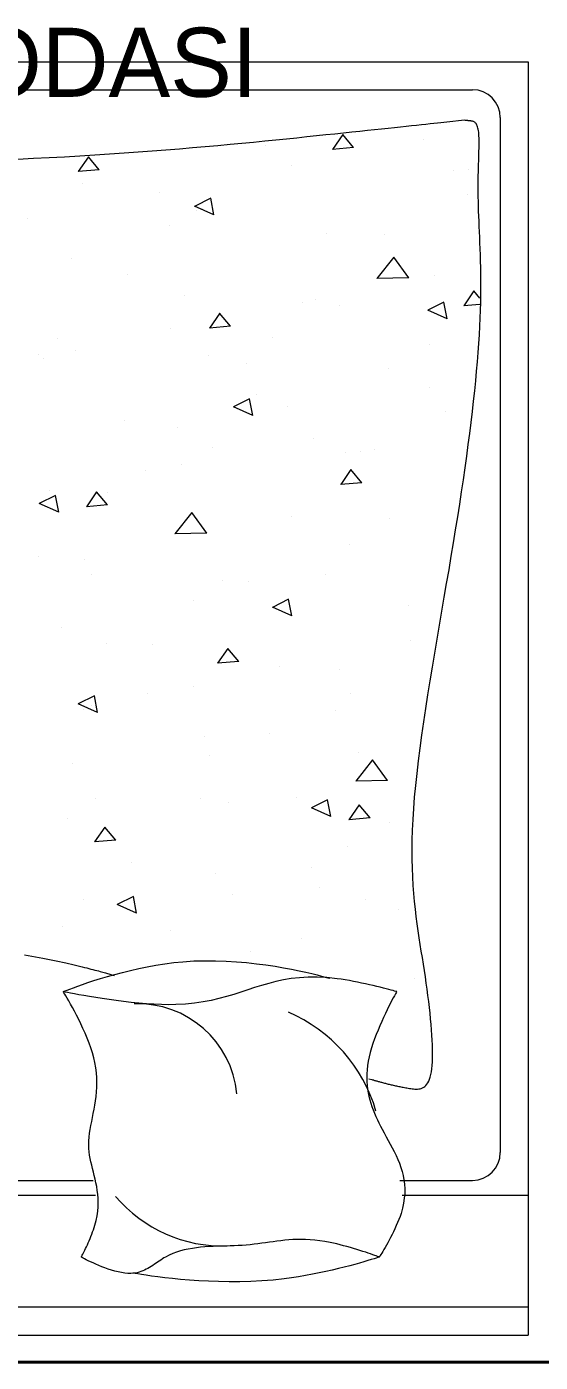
# Model space of a CAD drawing. Header units: millimetres. Extents: x 1393 to 3101, y -2944 to -480.
# Drawn here: x 2823.9 to 2905.7, y -2089.8 to -1877.2 of the extents above; entities that cross this region are included whole.
import ezdxf

# ---------------------------------------------------------------- set-up
doc = ezdxf.new("R2010")
doc.units = ezdxf.units.MM
for name, color, linetype, lineweight in [('DUVAR', 7, 'Continuous', 40), ('TEFRİŞ_İÇ', 224, 'Continuous', 13), ('yazı', 253, 'Continuous', 20)]:
    doc.layers.add(name, color=color, linetype=linetype, lineweight=lineweight)
doc.styles.get("Standard").update_dxf_attribs({"font": 'EtrFont'})

# ---------------------------------------------------------------- blocks, each defined once
blk = doc.blocks.new('Rrovat_TOP_1')
for p, q in [((900, 0), (-900, 0)), ((-900, -2280), (-900, 0)), ((900, -50.339062), (-900, -50.339062)), ((-674.136578, -250.274469), (-900, -250.274469)), ((124.678133, -250.274469), (-124.678133, -250.274469)), ((-670.025148, -277.011673), (-800, -277.011673)), ((120.532894, -277.011673), (-120.532894, -277.011673)), ((-850, -2180), (-850, -327.011673)), ((-695.588621, -638.048605), (-695.588621, -638.048605)), ((-403.066344, -686.500207), (-403.066344, -686.500207)), ((-493.93021, -709.228197), (-493.93021, -709.228197)), ((-258.431068, -724.298868), (-258.431068, -724.298868)), ((-65.618171, -730.926102), (-65.618171, -730.926102)), ((-668.10079, -762.038198), (-668.10079, -762.038198)), ((-198.53623, -755.500215), (-192.720372, -785.420212)), ((-198.532307, -755.522175), (-163.726225, -771.018841)), ((-608.101653, -779.42793), (-608.101653, -779.42793)), ((-369.858428, -788.012877), (-369.858428, -788.012877)), ((-192.721215, -785.414912), (-163.730996, -770.991612)), ((-103.801234, -780.18255), (-103.801234, -780.18255)), ((-527.013172, -801.711145), (-527.013172, -801.711145)), ((-339.975234, -827.362005), (-339.975234, -827.362005)), ((-511.93623, -837.904331), (-511.93623, -837.904331)), ((-189.564999, -846.13704), (-189.564999, -846.13704)), ((-576.149235, -874.541459), (-576.149235, -874.541459)), ((-161.262553, -886.262396), (-123.307535, -882.941762)), ((-141.736107, -909.589974), (-123.373058, -882.920463)), ((-161.277264, -886.240491), (-141.685098, -909.589526)), ((-650.959999, -916.922083), (-650.959999, -916.922083)), ((-616.737273, -926.087854), (-597.145107, -949.436888)), ((-616.722769, -926.110001), (-578.767751, -922.789368)), ((-597.196581, -949.434291), (-578.833532, -922.764779)), ((-546.418616, -928.580068), (-540.602758, -958.500065)), ((-546.414754, -928.603284), (-511.608672, -944.09995)), ((-74.778677, -924.154594), (-74.778677, -924.154594)), ((-540.603847, -958.494512), (-511.613628, -944.071212)), ((-362.656867, -952.955739), (-362.656867, -952.955739)), ((-484.448399, -961.893924), (-484.448399, -961.893924)), ((-313.511826, -961.347978), (-313.511826, -961.347978)), ((-124.413642, -961.540686), (-124.413642, -961.540686)), ((-648.142726, -993.295303), (-621.150538, -1030.197068)), ((-648.139342, -993.299617), (-591.001548, -992.118514)), ((-621.140305, -1030.194242), (-590.994814, -992.111513)), ((-83.249267, -1024.354768), (-83.249267, -1024.354768)), ((-596.623473, -1042.321475), (-596.623473, -1042.321475)), ((-328.283839, -1037.760057), (-328.283839, -1037.760057)), ((-319.423267, -1071.534223), (-319.423267, -1071.534223)), ((-437.458653, -1076.558916), (-437.458653, -1076.558916)), ((-555.597268, -1118.713677), (-555.597268, -1118.713677)), ((-128.745932, -1114.540174), (-122.930073, -1144.46017)), ((-128.741771, -1114.563278), (-93.935689, -1130.059944)), ((-103.787885, -1120.487506), (-103.787885, -1120.487506)), ((-122.930935, -1144.454591), (-93.940716, -1130.031291)), ((-117.212081, -1126.483547), (-117.212081, -1126.483547)), ((-582.338758, -1148.885728), (-582.338758, -1148.885728)), ((-300.796008, -1161.74965), (-300.796008, -1161.74965)), ((-217.659834, -1149.620051), (-217.659834, -1149.620051)), ((-561.405481, -1191.769854), (-561.405481, -1191.769854)), ((-453.833835, -1196.799506), (-453.833835, -1196.799506)), ((-381.631277, -1206.276269), (-362.039111, -1229.625304)), ((-381.61601, -1206.299302), (-343.660992, -1202.978668)), ((-362.092692, -1229.624112), (-343.729643, -1202.9546)), ((-351.178687, -1215.849284), (-351.178687, -1215.849284)), ((-227.734713, -1235.698444), (-227.734713, -1235.698444)), ((-144.631448, -1237.615783), (-144.631448, -1237.615783)), ((-690.007835, -1243.97896), (-690.007835, -1243.97896)), ((-476.628318, -1287.620027), (-470.81246, -1317.540023)), ((-476.624218, -1287.644387), (-441.818136, -1303.141053)), ((-63.704859, -1267.753859), (-63.704859, -1267.753859)), ((-685.352308, -1306.980792), (-685.352308, -1306.980792)), ((-470.813567, -1317.534191), (-441.823348, -1303.110891)), ((-299.878859, -1314.933314), (-299.878859, -1314.933314)), ((-536.05286, -1362.112768), (-536.05286, -1362.112768)), ((-398.686367, -1348.741454), (-398.686367, -1348.741454)), ((-351.68154, -1350.909382), (-351.68154, -1350.909382)), ((-117.143617, -1361.605376), (-117.143617, -1361.605376)), ((-105.733901, -1389.377093), (-105.733901, -1389.377093)), ((-23.299139, -1394.141746), (-23.299139, -1394.141746)), ((-580.336866, -1415.3461), (-580.336866, -1415.3461)), ((-324.232516, -1436.120104), (-267.094722, -1434.939001)), ((-297.233335, -1473.014703), (-267.087844, -1434.931974)), ((-324.236479, -1436.116478), (-297.244291, -1473.018242)), ((-652.191529, -1462.346916), (-652.191529, -1462.346916)), ((-475.628367, -1466.120321), (-475.628367, -1466.120321)), ((-58.955633, -1473.580132), (-53.139775, -1503.500129)), ((-58.951234, -1473.60438), (-24.145153, -1489.101046)), ((-146.525281, -1486.464685), (-126.933115, -1509.813719)), ((-146.509251, -1486.488603), (-108.554233, -1483.167969)), ((-126.988803, -1509.813933), (-108.625754, -1483.144422)), ((-53.140655, -1503.49427), (-24.150436, -1489.07097)), ((-601.98529, -1526.312047), (-582.393124, -1549.661082)), ((-601.969467, -1526.336208), (-564.014449, -1523.015575)), ((-582.449277, -1549.658249), (-564.086228, -1522.988738)), ((-147.245966, -1509.352684), (-147.245966, -1509.352684)), ((-43.152892, -1511.926077), (-43.152892, -1511.926077)), ((-215.033975, -1548.59718), (-215.033975, -1548.59718)), ((-279.326892, -1559.105532), (-279.326892, -1559.105532)), ((-624.703698, -1586.336509), (-624.703698, -1586.336509)), ((-599.575195, -1581.331259), (-599.575195, -1581.331259)), ((-573.135305, -1580.288961), (-573.135305, -1580.288961)), ((-334.89208, -1588.873909), (-334.89208, -1588.873909)), ((-515.500893, -1606.284986), (-515.500893, -1606.284986)), ((-271.192793, -1624.563622), (-271.192793, -1624.563622)), ((-406.83802, -1646.659985), (-401.022162, -1676.579982)), ((-406.833682, -1646.68549), (-372.0276, -1662.182156)), ((-177.563459, -1637.19136), (-177.563459, -1637.19136)), ((-751.674893, -1653.464441), (-751.674893, -1653.464441)), ((-468.539137, -1662.202642), (-468.539137, -1662.202642)), ((-401.023287, -1676.57387), (-372.033068, -1662.15057)), ((-723.522022, -1696.542197), (-723.522022, -1696.542197)), ((-413.73746, -1684.370815), (-413.73746, -1684.370815)), ((-649.91146, -1731.55027), (-649.91146, -1731.55027)), ((-395.139621, -1739.77456), (-395.139621, -1739.77456)), ((-327.690519, -1753.81677), (-327.690519, -1753.81677)), ((-89.447294, -1762.401718), (-89.447294, -1762.401718)), ((-31.381584, -1748.452906), (-31.381584, -1748.452906)), ((-23.608483, -1755.325168), (-23.608483, -1755.325168)), ((-722.594056, -1773.328313), (-722.594056, -1773.328313)), ((-441.051306, -1786.192235), (-441.051306, -1786.192235)), ((-57.691448, -1784.200455), (-57.691448, -1784.200455)), ((-366.879294, -1806.500463), (-347.287128, -1829.849497)), ((-366.862708, -1806.525509), (-328.90769, -1803.204875)), ((-347.345388, -1829.848071), (-328.982339, -1803.178559)), ((-259.782484, -1802.504623), (-259.782484, -1802.504623)), ((-754.720406, -1819.739839), (-748.904548, -1849.659835)), ((-754.716129, -1819.766599), (-719.910047, -1835.263265)), ((-748.905919, -1849.65347), (-719.9157, -1835.23017)), ((-813.597217, -1856.766238), (-802.747137, -1869.69686)), ((-813.423093, -1845.59448), (-784.367906, -1843.052481)), ((-802.805861, -1869.692387), (-784.442813, -1843.022875)), ((-561.657125, -1843.182507), (-561.657125, -1843.182507)), ((-519.086448, -1854.985498), (-519.086448, -1854.985498)), ((-495.956484, -1849.684077), (-495.956484, -1849.684077)), ((-284.886746, -1862.058368), (-284.886746, -1862.058368)), ((-732.130485, -1896.863532), (-732.130485, -1896.863532)), ((-685.983002, -1893.108797), (-658.990815, -1930.010561)), ((-685.979218, -1893.113825), (-628.841424, -1891.932722)), ((-658.979231, -1930.007452), (-628.83374, -1891.924723)), ((-181.638275, -1899.411393), (-181.638275, -1899.411393)), ((-82.245733, -1927.344579), (-82.245733, -1927.344579)), ((-643.033275, -1970.196436), (-643.033275, -1970.196436)), ((-538.941665, -1973.184039), (-538.941665, -1973.184039)), ((-337.047722, -2005.699944), (-331.231863, -2035.619941)), ((-337.043146, -2005.726592), (-302.237064, -2021.223258)), ((-257.398915, -1986.047961), (-257.398915, -1986.047961)), ((-3.056516, -1999.497386), (-3.056516, -1999.497386)), ((-331.233007, -2035.61355), (-302.242787, -2021.19025)), ((-316.212339, -2016.710315), (-316.212339, -2016.710315)), ((-305.585102, -2014.622331), (-305.585102, -2014.622331)), ((-790.815304, -2042.679323), (-790.815304, -2042.679323)), ((-239.230517, -2046.676841), (-239.230517, -2046.676841)), ((-101.234355, -2061.914094), (-101.234355, -2061.914094)), ((-792.446827, -2086.789501), (-792.446827, -2086.789501)), ((-766.980103, -2085.407375), (-766.980103, -2085.407375)), ((-475.404517, -2093.856295), (-475.404517, -2093.856295)), ((-131.773298, -2086.688878), (-112.181132, -2110.037913)), ((-131.755949, -2086.71481), (-93.800931, -2083.394176)), ((-112.241499, -2110.037892), (-93.87845, -2083.36838)), ((-587.233307, -2126.536241), (-567.641141, -2149.885275)), ((-587.216165, -2126.562415), (-549.261147, -2123.241782)), ((-567.701973, -2149.882208), (-549.338924, -2123.212697)), ((-711.578518, -2141.03575), (-711.578518, -2141.03575)), ((-429.53193, -2129.833269), (-429.53193, -2129.833269)), ((800, -2230), (-800, -2230)), ((900, -2280), (-900, -2280))]:
    blk.add_line(p, q)
at = {"flags": 128}
for points in [[(-633.250112, -139.668516), (-632.627925, -139.460615), (-630.802692, -138.860126), (-627.836402, -137.901867), (-623.791047, -136.620654), (-618.728616, -135.051307), (-612.711099, -133.228643), (-605.800487, -131.187481), (-598.058771, -128.962637), (-589.547939, -126.588931), (-580.329984, -124.10118), (-570.466894, -121.534203), (-560.020661, -118.922816), (-549.053274, -116.301839), (-537.626724, -113.706089), (-525.803001, -111.170384), (-513.644096, -108.729543), (-501.211998, -106.418382), (-488.568698, -104.271721), (-475.776186, -102.324377), (-462.896453, -100.611168), (-442.864955, -98.467697), (-422.878887, -96.919206), (-403.044417, -95.913245), (-383.467713, -95.397362), (-364.254944, -95.319108), (-345.512277, -95.62603), (-327.345879, -96.265679), (-309.861919, -97.185602), (-293.166565, -98.33335), (-277.365984, -99.656471), (-262.566344, -101.102514), (-248.873813, -102.619028), (-236.394559, -104.153563), (-225.23475, -105.653667), (-215.500554, -107.06689), (-207.298138, -108.34078), (-200.73367, -109.422888), (-195.913319, -110.260761), (-192.943252, -110.801948), (-191.929636, -110.994)], [(-633.250112, -139.668516), (-632.889999, -139.800957), (-631.839035, -140.184146), (-630.141279, -140.796876), (-627.840791, -141.617943), (-624.981633, -142.626142), (-621.607863, -143.800267), (-617.763542, -145.119115), (-613.49273, -146.561479), (-608.839487, -148.106154), (-603.847874, -149.731937), (-598.561951, -151.417621), (-593.025777, -153.142002), (-587.283413, -154.883874), (-581.378919, -156.622034), (-575.356355, -158.335275), (-569.259782, -160.002393), (-563.133259, -161.602182), (-557.020846, -163.113438), (-550.966605, -164.514956), (-545.014594, -165.78553), (-545.014594, -165.78553), (-535.591613, -167.543941), (-526.531869, -168.924442), (-517.808371, -169.954979), (-509.394129, -170.663494), (-501.262151, -171.077932), (-493.385447, -171.226234), (-485.737025, -171.136346), (-478.289895, -170.83621), (-471.017066, -170.35377), (-463.891548, -169.716969), (-456.886348, -168.953751), (-449.974478, -168.09206), (-443.128944, -167.159838), (-436.322758, -166.18503), (-429.528927, -165.195578), (-422.720462, -164.219427), (-415.87037, -163.284519), (-408.951662, -162.418799), (-401.937347, -161.650209), (-394.800432, -161.006694), (-387.734854, -160.518867), (-380.546098, -160.145988), (-373.252021, -159.858739), (-365.870478, -159.627802), (-358.419326, -159.423862), (-350.916418, -159.2176), (-343.379612, -158.979699), (-335.826761, -158.680842), (-328.275723, -158.291712), (-320.744353, -157.782991), (-313.250505, -157.125363), (-305.812036, -156.289509), (-298.446802, -155.246114), (-291.172657, -153.965859), (-284.007457, -152.419427), (-276.969058, -150.577502), (-270.075315, -148.410765), (-263.344084, -145.8899), (-256.793221, -142.985589), (-250.44058, -139.668516), (-247.526308, -137.961882), (-244.65018, -136.175099), (-241.802603, -134.325684), (-238.973984, -132.431153), (-236.154729, -130.509025), (-233.335246, -128.576817), (-230.50594, -126.652047), (-227.657219, -124.752232), (-224.77949, -122.89489), (-221.863158, -121.097538), (-218.898631, -119.377694), (-215.876316, -117.752876), (-212.786618, -116.2406), (-209.619946, -114.858385), (-206.366705, -113.623747), (-203.017302, -112.554206), (-199.562145, -111.667277), (-195.991639, -110.980479), (-192.296192, -110.511329), (-188.466209, -110.277344), (-188.466209, -110.277344), (-183.015237, -110.35419), (-177.349073, -110.855744), (-171.521215, -111.735656), (-165.585158, -112.947573), (-159.594399, -114.445144), (-153.602435, -116.18202), (-147.662763, -118.111847), (-141.828878, -120.188277), (-136.154277, -122.364956), (-130.692457, -124.595534), (-125.496914, -126.83366), (-120.621145, -129.032983), (-116.118646, -131.147152), (-112.042914, -133.129815), (-108.447445, -134.934622), (-105.385736, -136.51522), (-102.911283, -137.82526), (-101.077583, -138.81839), (-99.938132, -139.448259), (-99.546427, -139.668516), (-99.546427, -139.668516)], [(-664.392033, -614.879795), (-664.119039, -614.400842), (-663.331579, -613.003477), (-662.076933, -610.746939), (-660.402383, -607.690468), (-658.35521, -603.893301), (-655.982694, -599.414678), (-653.332118, -594.313839), (-650.450762, -588.650023), (-647.385907, -582.482468), (-644.184835, -575.870414), (-640.894826, -568.8731), (-637.563162, -561.549765), (-634.237124, -553.959648), (-630.963993, -546.161989), (-627.79105, -538.216026), (-624.765576, -530.180999), (-621.934853, -522.116147), (-619.346161, -514.080708), (-617.046782, -506.133923), (-615.083997, -498.33503), (-613.434729, -490.409543), (-612.18575, -482.698696), (-611.319768, -475.19181), (-610.819491, -467.878206), (-610.667627, -460.747205), (-610.846883, -453.788128), (-611.339967, -446.990296), (-612.129586, -440.343031), (-613.198449, -433.835653), (-614.529263, -427.457483), (-616.104736, -421.197843), (-617.907576, -415.046053), (-619.92049, -408.991435), (-622.126186, -403.02331), (-624.507372, -397.130998), (-627.046756, -391.303821), (-629.727045, -385.5311), (-632.530947, -379.802156), (-635.44117, -374.10631), (-638.440422, -368.432883), (-642.036724, -361.80954), (-645.688478, -355.186271), (-649.352943, -348.547083), (-652.987377, -341.875982), (-656.54904, -335.156972), (-659.99519, -328.374058), (-663.283087, -321.511247), (-666.36999, -314.552544), (-669.213157, -307.481954), (-671.769847, -300.283482), (-673.99732, -292.941133), (-675.852835, -285.438914), (-677.29365, -277.76083), (-678.277025, -269.890885), (-678.760218, -261.813086), (-678.700489, -253.511438), (-678.055097, -244.969945), (-676.7813, -236.172614), (-674.836358, -227.10345), (-672.17753, -217.746458), (-670.35029, -212.333133), (-668.314237, -206.859377), (-666.102083, -201.361743), (-663.74654, -195.876784), (-661.28032, -190.441053), (-658.736136, -185.091103), (-656.1467, -179.863487), (-653.544723, -174.794758), (-650.962919, -169.92147), (-648.433998, -165.280174), (-645.990675, -160.907425), (-643.665659, -156.839776), (-641.491665, -153.113778), (-639.501404, -149.765986), (-637.727588, -146.832952), (-636.202929, -144.35123), (-634.96014, -142.357372), (-634.031933, -140.887932), (-633.451019, -139.979462), (-633.250112, -139.668516)], [(-99.546427, -139.668516), (-99.666779, -139.892957), (-100.01526, -140.548993), (-100.573012, -141.610691), (-101.321172, -143.052121), (-102.240881, -144.847351), (-103.313278, -146.970449), (-104.519503, -149.395483), (-105.840696, -152.096523), (-107.257995, -155.047635), (-108.752541, -158.22289), (-110.305472, -161.596354), (-111.89793, -165.142097), (-113.511052, -168.834187), (-115.12598, -172.646692), (-116.723851, -176.553681), (-118.285807, -180.529222), (-119.792986, -184.547384), (-121.226528, -188.582234), (-122.567572, -192.607842), (-123.797259, -196.598275), (-126.085882, -205.289436), (-127.776901, -213.692864), (-128.920312, -221.824717), (-129.566109, -229.701154), (-129.764288, -237.338332), (-129.564842, -244.752409), (-129.017767, -251.959542), (-128.173058, -258.975891), (-127.080708, -265.817612), (-125.790714, -272.500863), (-124.353069, -279.041803), (-122.817768, -285.456588), (-121.234807, -291.761378), (-119.654179, -297.972329), (-118.125881, -304.1056), (-116.699905, -310.177348), (-115.426248, -316.203732), (-114.354904, -322.200909), (-113.535867, -328.185037), (-113.019133, -334.172273), (-113.019133, -334.172273), (-112.840502, -340.881471), (-113.049402, -347.625991), (-113.593833, -354.417117), (-114.421796, -361.266133), (-115.481288, -368.184324), (-116.720312, -375.182974), (-118.086866, -382.273367), (-119.52895, -389.466788), (-120.994565, -396.77452), (-122.431709, -404.207849), (-123.788383, -411.778058), (-125.012586, -419.496432), (-126.052319, -427.374255), (-126.855581, -435.422812), (-127.370373, -443.653386), (-127.544693, -452.077263), (-127.326542, -460.705725), (-126.663919, -469.550059), (-125.504825, -478.621547), (-123.797259, -487.931475), (-123.797259, -487.931475), (-121.76011, -496.528396), (-119.292553, -505.265534), (-116.452426, -514.080054), (-113.297567, -522.909122), (-109.885813, -531.689903), (-106.275003, -540.359564), (-102.522975, -548.855268), (-98.687566, -557.114183), (-94.826614, -565.073473), (-90.997958, -572.670305), (-87.259435, -579.841842), (-83.668883, -586.525252), (-80.28414, -592.6577), (-77.163045, -598.176351), (-74.363434, -603.018371), (-71.943147, -607.120925), (-69.96002, -610.421179), (-68.471892, -612.856298), (-67.536601, -614.363448), (-67.211984, -614.879795)], [(-664.392033, -614.879795), (-663.956538, -615.003157), (-662.68556, -615.359451), (-660.632358, -615.927985), (-657.850192, -616.688068), (-654.39232, -617.619009), (-650.312003, -618.700116), (-645.6625, -619.9107), (-640.497071, -621.230068), (-634.868974, -622.637529), (-628.83147, -624.112393), (-622.437818, -625.633968), (-615.741277, -627.181563), (-608.795107, -628.734487), (-601.652568, -630.27205), (-594.366918, -631.773559), (-586.991417, -633.218324), (-579.579325, -634.585654), (-572.183901, -635.854857), (-564.858405, -637.005243), (-557.656096, -638.016121), (-539.173608, -639.961761), (-521.838734, -640.856329), (-505.530854, -640.800207), (-490.12935, -639.893781), (-475.513599, -638.237434), (-461.562983, -635.931552), (-448.156881, -633.076518), (-435.174674, -629.772717), (-422.49574, -626.120534), (-409.999461, -622.220352), (-397.565217, -618.172556), (-385.072386, -614.077531), (-372.40035, -610.035661), (-359.428488, -606.14733), (-346.03618, -602.512922), (-332.102806, -599.232822), (-317.507746, -596.407415), (-302.13038, -594.137085), (-285.850089, -592.522215), (-268.546251, -591.663191), (-255.932367, -591.551879), (-242.88693, -591.811312), (-229.526551, -592.402017), (-215.967844, -593.284523), (-202.327422, -594.419355), (-188.721897, -595.767042), (-175.267882, -597.288112), (-162.081991, -598.943091), (-149.280835, -600.692507), (-136.981029, -602.496888), (-125.299184, -604.316761), (-114.351914, -606.112654), (-104.255831, -607.845093), (-95.127549, -609.474607), (-87.08368, -610.961724), (-80.240837, -612.266969), (-74.715633, -613.350872), (-70.624681, -614.173958), (-68.084594, -614.696757), (-67.211984, -614.879795)], [(-67.211984, -614.879795), (-67.993537, -615.205044), (-70.286416, -616.140574), (-74.012949, -617.626062), (-79.095464, -619.601183), (-85.45629, -622.005614), (-93.017754, -624.779031), (-101.702185, -627.86111), (-111.431912, -631.191526), (-122.129262, -634.709957), (-133.716564, -638.356077), (-146.116147, -642.069564), (-159.250337, -645.790092), (-173.041465, -649.457339), (-187.411858, -653.010981), (-202.283844, -656.390692), (-217.579751, -659.53615), (-233.221909, -662.38703), (-249.132645, -664.883009), (-265.234287, -666.963763), (-281.449165, -668.568967), (-300.953232, -669.811474), (-320.405916, -670.351347), (-339.704617, -670.257671), (-358.746735, -669.599537), (-377.42967, -668.446031), (-395.650825, -666.866242), (-413.307598, -664.929258), (-430.297392, -662.704166), (-446.517606, -660.260056), (-461.865642, -657.666015), (-476.2389, -654.991131), (-489.53478, -652.304493), (-501.650683, -649.675188), (-512.484011, -647.172304), (-521.932163, -644.86493), (-529.892541, -642.822154), (-536.262544, -641.113064), (-540.939575, -639.806747), (-543.821033, -638.972293), (-544.804318, -638.678788)]]:
    blk.add_lwpolyline(points, dxfattribs=at)
for points in [[(-614.67691, -459.013735, 0), (-614.67691, -459.013735, 0), (-619.968556, -457.484517, 0), (-620.801464, -457.243871, 0), (-621.710595, -456.981519, 0), (-622.692794, -456.698693, 0), (-623.744909, -456.396625, 0), (-624.863788, -456.076549, 0), (-626.046276, -455.739696, 0), (-627.289221, -455.387298, 0), (-628.589471, -455.020589, 0), (-629.943872, -454.6408, 0), (-631.349272, -454.249163, 0), (-632.802517, -453.846911, 0), (-634.300454, -453.435276, 0), (-635.839932, -453.015491, 0), (-637.417796, -452.588787, 0), (-639.030894, -452.156397, 0), (-640.676072, -451.719554, 0), (-642.350179, -451.27949, 0), (-644.050061, -450.837436, 0), (-645.772565, -450.394626, 0), (-647.514538, -449.952292, 0), (-649.273551, -449.511481, 0), (-651.050067, -449.072502, 0), (-652.845271, -448.635479, 0), (-654.66035, -448.200538, 0), (-656.496491, -447.767802, 0), (-658.35488, -447.337396, 0), (-660.236703, -446.909443, 0), (-662.143145, -446.484069, 0), (-664.075395, -446.061398, 0), (-666.034637, -445.641553, 0), (-668.022058, -445.22466, 0), (-670.038845, -444.810843, 0), (-672.086184, -444.400226, 0), (-674.16526, -443.992933, 0), (-676.27726, -443.589088, 0), (-678.423371, -443.188817, 0), (-680.604779, -442.792243, 0), (-682.82267, -442.399491, 0), (-685.07823, -442.010685, 0), (-687.372646, -441.625949, 0), (-689.705028, -441.249943, 0), (-692.066188, -440.905466, 0), (-694.444859, -440.61985, 0), (-696.829778, -440.42043, 0), (-699.20968, -440.334539, 0), (-701.573299, -440.389511, 0), (-703.909371, -440.612679, 0), (-706.206631, -441.031378, 0), (-708.453814, -441.67294, 0), (-710.639655, -442.564699, 0), (-712.75289, -443.73399, 0), (-714.782253, -445.208145, 0), (-716.71648, -447.014498, 0), (-718.544307, -449.180383, 0), (-720.254467, -451.733133, 0), (-721.835696, -454.700082, 0), (-723.27673, -458.108564, 0), (-724.566304, -461.985912, 0), (-725.693152, -466.35946, 0), (-726.64601, -471.256541, 0), (-727.416392, -476.695949, 0), (-728.006926, -482.662308, 0), (-728.423021, -489.131704, 0), (-728.670085, -496.080222, 0), (-728.753524, -503.483947, 0), (-728.678746, -511.318964, 0), (-728.45116, -519.561358, 0), (-728.076173, -528.187213, 0), (-727.559193, -537.172616, 0), (-726.905626, -546.49365, 0), (-726.120882, -556.1264, 0), (-725.210368, -566.046953, 0), (-724.179491, -576.231392, 0), (-723.03366, -586.655802, 0), (-721.778281, -597.296269, 0), (-720.418763, -608.128877, 0), (-718.960513, -619.129712, 0), (-717.408939, -630.274858, 0), (-715.769448, -641.540401, 0), (-714.04745, -652.902425, 0), (-712.251383, -664.346906, 0), (-710.401821, -675.899387, 0), (-708.522371, -687.595301, 0), (-706.636639, -699.47008, 0), (-704.768229, -711.559159, 0), (-702.94075, -723.897971, 0), (-701.177806, -736.521949, 0), (-699.503004, -749.466526, 0), (-697.939951, -762.767135, 0), (-696.512251, -776.45921, 0), (-695.243512, -790.578184, 0), (-694.157339, -805.159491, 0), (-693.277338, -820.238563, 0), (-692.627116, -835.850834, 0), (-692.230279, -852.031737, 0), (-692.110433, -868.816705, 0), (-692.291183, -886.241172, 0), (-692.796137, -904.340571, 0), (-693.6489, -923.150336, 0), (-694.873078, -942.705899, 0), (-696.483833, -963.026878, 0), (-698.462549, -984.069628, 0), (-700.782166, -1005.774687, 0), (-703.415623, -1028.082596, 0), (-706.33586, -1050.933892, 0), (-709.515816, -1074.269116, 0), (-712.928432, -1098.028805, 0), (-716.546646, -1122.153499, 0), (-720.343398, -1146.583736, 0), (-724.291628, -1171.260057, 0), (-728.364275, -1196.123, 0), (-732.534279, -1221.113103, 0), (-736.77458, -1246.170906, 0), (-741.058118, -1271.236949, 0), (-745.35783, -1296.251769, 0), (-749.646659, -1321.155906, 0), (-753.897542, -1345.889899, 0), (-758.08342, -1370.394287, 0), (-762.177233, -1394.609608, 0), (-766.151919, -1418.476403, 0), (-769.984725, -1441.94462, 0), (-773.670125, -1465.001854, 0), (-777.206898, -1487.645108, 0), (-780.593826, -1509.871387, 0), (-783.829689, -1531.677694, 0), (-786.913266, -1553.061034, 0), (-789.843338, -1574.018412, 0), (-792.618686, -1594.546831, 0), (-795.238089, -1614.643295, 0), (-797.700328, -1634.30481, 0), (-800.004183, -1653.528378, 0), (-802.148434, -1672.311005, 0), (-804.131862, -1690.649695, 0), (-805.953247, -1708.541451, 0), (-807.611369, -1725.983278, 0), (-809.105008, -1742.97218, 0), (-810.432945, -1759.505162, 0), (-811.59396, -1775.579227, 0), (-812.586833, -1791.19138, 0), (-813.410345, -1806.338625, 0), (-814.065549, -1821.0208, 0), (-814.562595, -1835.249077, 0), (-814.913905, -1849.037461, 0), (-815.131902, -1862.399959, 0), (-815.229008, -1875.350577, 0), (-815.217647, -1887.903319, 0), (-815.110241, -1900.072193, 0), (-814.919214, -1911.871203, 0), (-814.656986, -1923.314355, 0), (-814.335983, -1934.415655, 0), (-813.968625, -1945.18911, 0), (-813.567337, -1955.648724, 0), (-813.14454, -1965.808503, 0), (-812.712657, -1975.682454, 0), (-812.284112, -1985.284582, 0), (-811.871326, -1994.628892, 0), (-811.486723, -2003.729391, 0), (-811.142725, -2012.600084, 0), (-810.851756, -2021.254977, 0), (-810.626237, -2029.708076, 0), (-810.475162, -2037.96997, 0), (-810.3938, -2046.037581, 0), (-810.373992, -2053.904415, 0), (-810.407579, -2061.563978, 0), (-810.4864, -2069.009775, 0), (-810.602296, -2076.235312, 0), (-810.747107, -2083.234095, 0), (-810.912673, -2089.999629, 0), (-811.090835, -2096.525421, 0), (-811.273432, -2102.804975, 0), (-811.452305, -2108.831798, 0), (-811.619294, -2114.599395, 0), (-811.766239, -2120.101273, 0), (-811.884981, -2125.330935, 0), (-811.96736, -2130.28189, 0), (-812.005216, -2134.947641, 0), (-811.990389, -2139.321695, 0), (-811.91472, -2143.397557, 0), (-811.770048, -2147.168734, 0), (-811.548215, -2150.62873, 0), (-811.243406, -2153.774751, 0), (-810.859196, -2156.618795, 0), (-810.401507, -2159.17656, 0), (-809.876259, -2161.463743, 0), (-809.289372, -2163.496043, 0), (-808.646769, -2165.289156, 0), (-807.954369, -2166.858782, 0), (-807.218095, -2168.220617, 0), (-806.443866, -2169.390358, 0), (-805.637604, -2170.383705, 0), (-804.80523, -2171.216354, 0), (-803.952665, -2171.904003, 0), (-803.085829, -2172.46235, 0), (-802.210644, -2172.907092, 0), (-801.333031, -2173.253928, 0), (-800.45891, -2173.518554, 0), (-799.594202, -2173.716669, 0), (-798.744829, -2173.86397, 0), (-797.916712, -2173.976155, 0), (-797.115771, -2174.068922, 0), (-796.346854, -2174.155361, 0), (-795.610515, -2174.238138, 0), (-794.906236, -2174.317311, 0), (-794.233498, -2174.392938, 0), (-793.591782, -2174.465078, 0), (-792.980569, -2174.533789, 0), (-792.39934, -2174.599129, 0), (-791.847576, -2174.661157, 0), (-791.324759, -2174.71993, 0), (-790.83037, -2174.775508, 0), (-790.363889, -2174.827948, 0), (-789.924799, -2174.87731, 0), (-789.512579, -2174.92365, 0), (-789.126712, -2174.967028, 0), (-788.766678, -2175.007502, 0), (-788.431959, -2175.04513, 0), (-788.122036, -2175.079971, 0), (-787.836389, -2175.112082, 0), (-787.5745, -2175.141523, 0), (-785.821165, -2175.338628, 0), (-785.821165, -2175.338628, 0)], [(-785.821165, -2175.338628, 0), (-785.821165, -2175.338628, 0), (-754.087114, -2171.970388, 0), (-749.087752, -2171.439758, 0), (-743.604891, -2170.857809, 0), (-737.63104, -2170.223747, 0), (-731.15871, -2169.536776, 0), (-724.180413, -2168.796102, 0), (-716.688657, -2168.00093, 0), (-708.675955, -2167.150465, 0), (-700.134816, -2166.243912, 0), (-691.057752, -2165.280476, 0), (-681.437273, -2164.259362, 0), (-671.26589, -2163.179775, 0), (-660.536113, -2162.04092, 0), (-649.240453, -2160.842003, 0), (-637.371421, -2159.582229, 0), (-624.921527, -2158.260802, 0), (-611.883282, -2156.876928, 0), (-598.249197, -2155.429811, 0), (-584.011782, -2153.918657, 0), (-569.163548, -2152.342671, 0), (-553.697005, -2150.701058, 0), (-537.607238, -2148.994254, 0), (-520.899625, -2147.227619, 0), (-503.582118, -2145.407741, 0), (-485.662667, -2143.541212, 0), (-467.149226, -2141.634622, 0), (-448.049744, -2139.69456, 0), (-428.372175, -2137.727618, 0), (-408.12447, -2135.740384, 0), (-387.31458, -2133.73945, 0), (-365.950457, -2131.731405, 0), (-344.040052, -2129.72284, 0), (-321.591318, -2127.720344, 0), (-298.612206, -2125.730508, 0), (-275.110668, -2123.759922, 0), (-251.094654, -2121.815177, 0), (-226.572118, -2119.902861, 0), (-201.55101, -2118.029566, 0), (-176.039282, -2116.201881, 0), (-150.044886, -2114.426397, 0), (-123.575774, -2112.709704, 0), (-96.649278, -2111.058999, 0), (-69.320258, -2109.483902, 0), (-41.652956, -2107.994641, 0), (-13.711613, -2106.601445, 0), (14.439532, -2105.314542, 0)], [(2.052893, -680.802522, 0), (-4.530784, -679.654065, 0), (-11.066868, -678.482992, 0), (-17.544828, -677.292782, 0), (-23.954129, -676.086916, 0), (-30.284241, -674.868877, 0), (-36.524629, -673.642144, 0), (-42.664762, -672.410199, 0), (-48.694106, -671.176522, 0), (-54.602129, -669.944595, 0), (-60.378299, -668.717898, 0), (-66.012081, -667.499913, 0), (-71.492945, -666.29412, 0), (-76.810357, -665.104001, 0), (-81.955534, -663.932708, 0), (-86.926696, -662.782086, 0), (-91.723809, -661.653651, 0), (-96.346844, -660.548919, 0), (-100.795767, -659.469406, 0), (-105.070548, -658.416629, 0), (-109.171155, -657.392103, 0), (-113.097556, -656.397345, 0), (-116.84972, -655.433871, 0), (-120.427615, -654.503198, 0), (-123.831209, -653.606841, 0), (-127.060471, -652.746318, 0), (-130.11537, -651.923143, 0), (-132.995873, -651.138834, 0), (-135.701949, -650.394906, 0), (-138.233567, -649.692876, 0), (-140.590695, -649.03426, 0), (-142.773301, -648.420575, 0), (-144.781354, -647.853336, 0), (-158.255921, -644.035462, 0), (-158.255921, -644.035462, 0)]]:
    blk.add_polyline3d(points)
for centre, radius, start, end in [((-352.263763, -409.739384), 250.274121, 40.155204, 91.890495), ((-800, -327.011673), 50, 90, 180), ((-362.39201, -324.29279), 275.713678, 196.101553, 246.904914), ((-200.990079, -415.320823), 177.824114, 185.303737, 272.108262), ((-800, -2180), 50, 180, 270)]:
    blk.add_arc(centre, radius, start, end)
blk = doc.blocks.new('vvvvvv')
at = {"layer": 'TEFRİŞ_İÇ', "linetype": 'Continuous', "xscale": -0.000889, "yscale": 0.000889, "zscale": 0.000889}
blk.add_blockref('Rrovat_TOP_1', (-0.237411, 1.275495), dxfattribs=at)

msp = doc.modelspace()

# ---------------------------------------------------------------- linework, layer by layer
at = {"layer": 'DUVAR', "color": 5}
msp.add_line((2577.05317, -2089.821931), (2972.05317, -2089.821931), dxfattribs=at)
at = {"layer": 'DUVAR', "color": 5, "flags": 128}
msp.add_lwpolyline([(2972.05317, -2089.821931), (2577.05317, -2089.821931)], dxfattribs=at)

# ---------------------------------------------------------------- block references
at = {"layer": 'TEFRİŞ_İÇ', "linetype": 'ByBlock', "lineweight": 15, "xscale": -100, "yscale": 100, "zscale": 100, "rotation": 180}
msp.add_blockref('vvvvvv', (2847.496062, -1957.932579), dxfattribs=at)

# ---------------------------------------------------------------- texts
at = {"layer": 'yazı', "color": 1}
msp.add_text('E.YATAK ODASI', height=11, rotation=360, dxfattribs=at).set_placement((2748.664073, -1888.36466))

doc.saveas('drawing.dxf')
